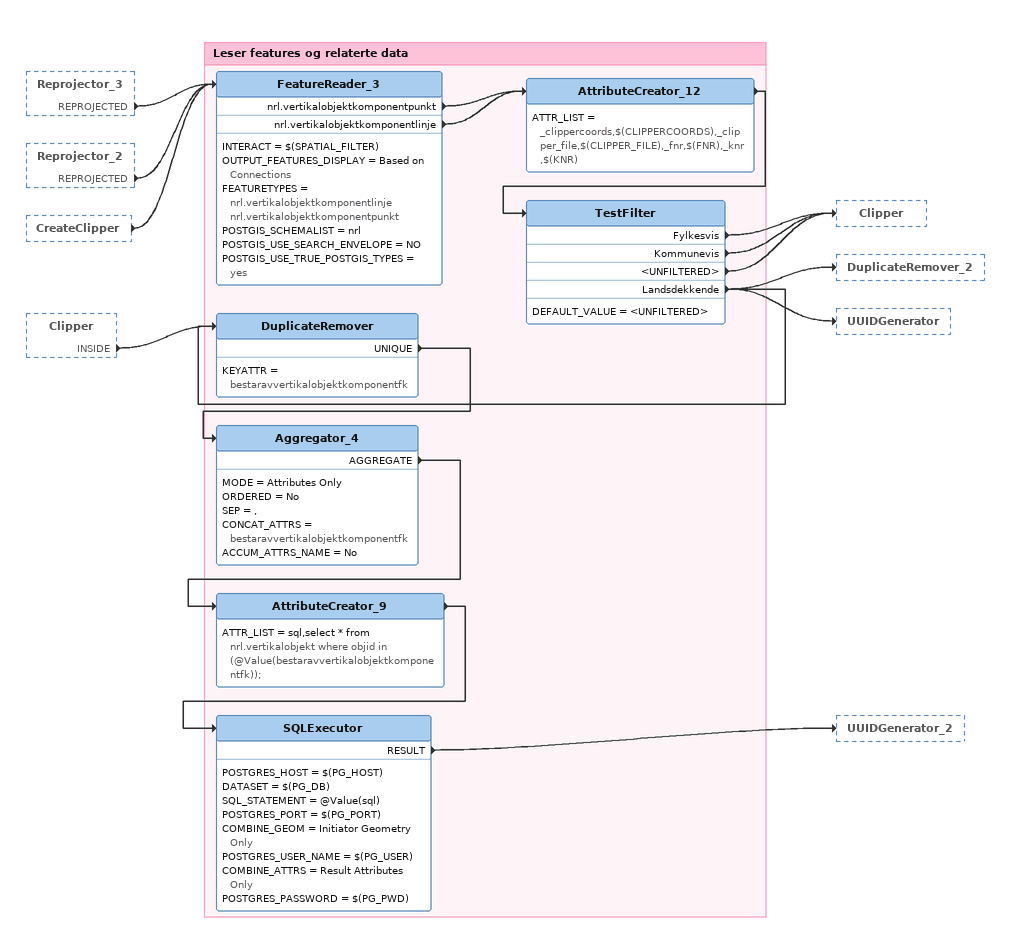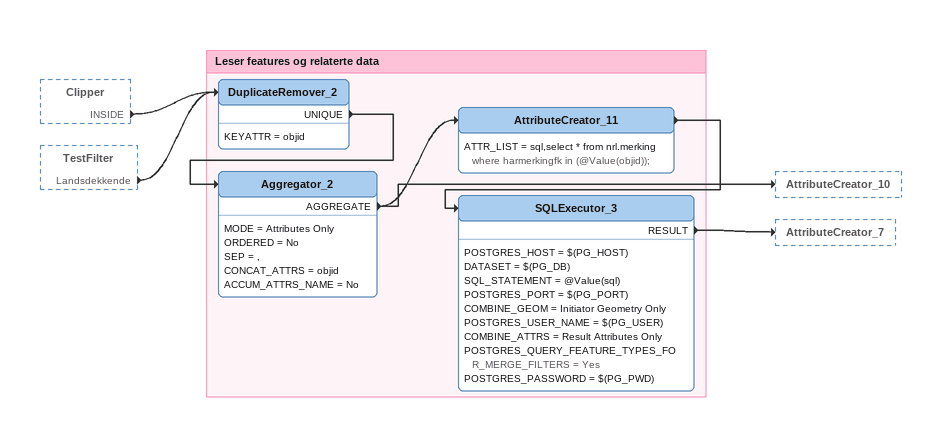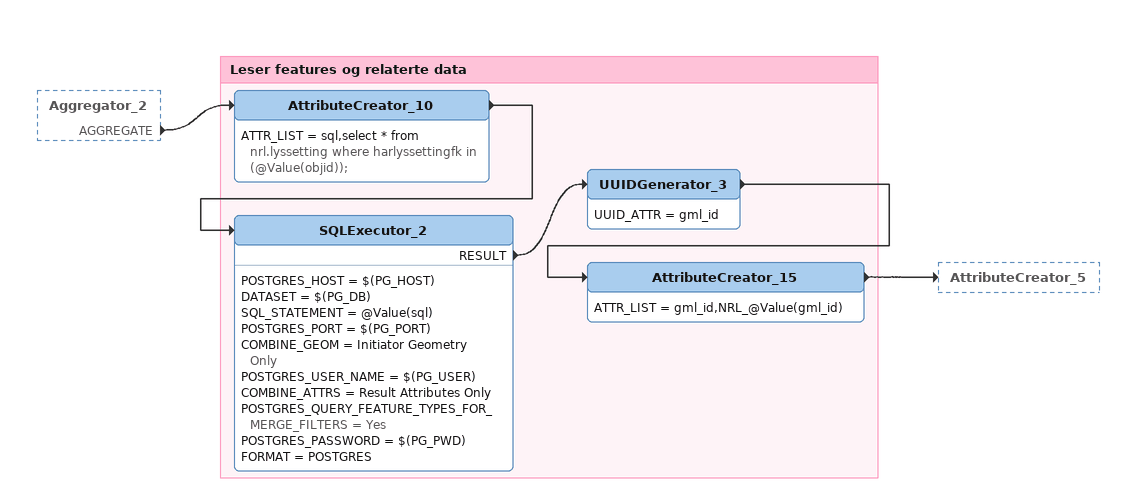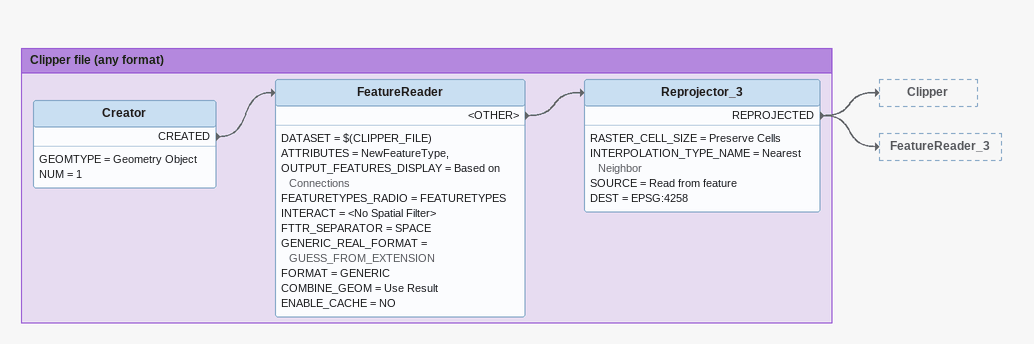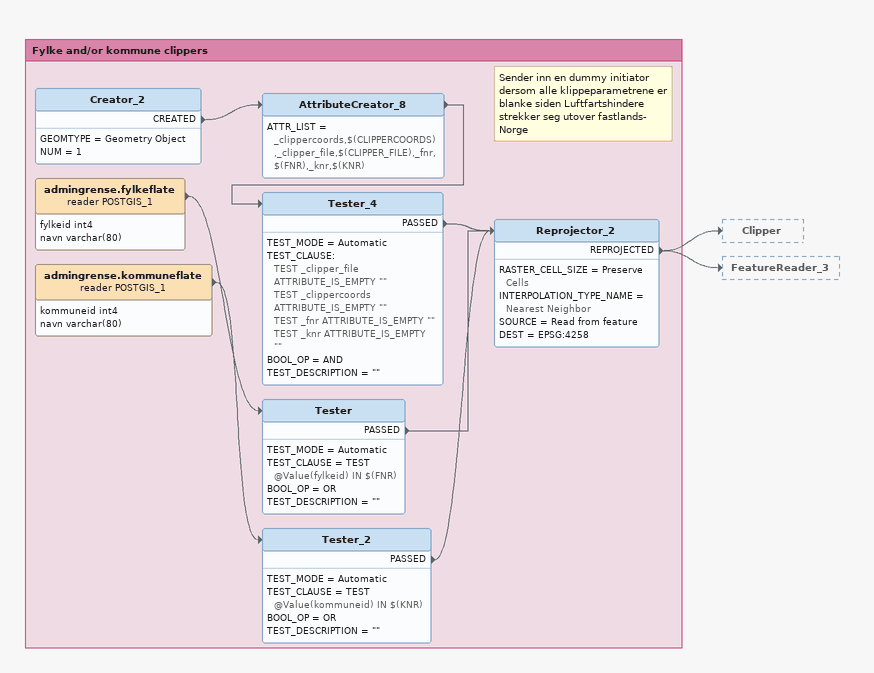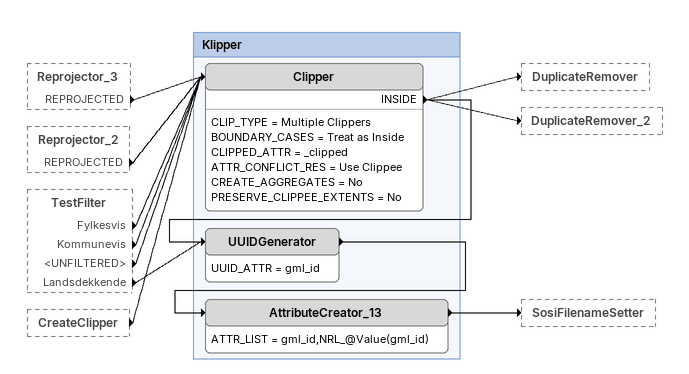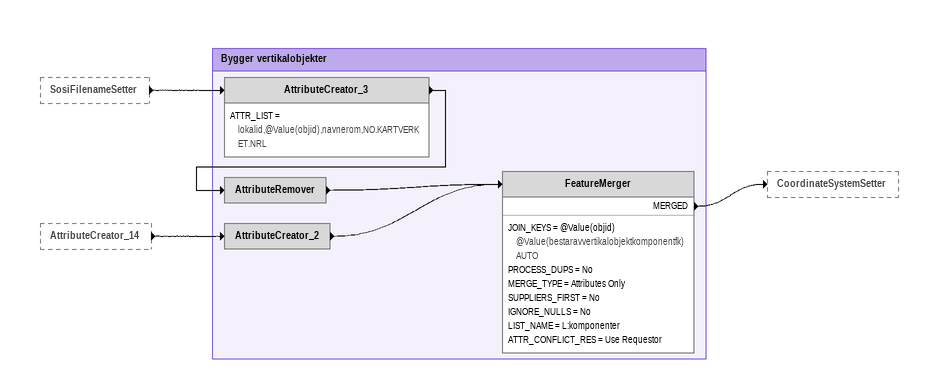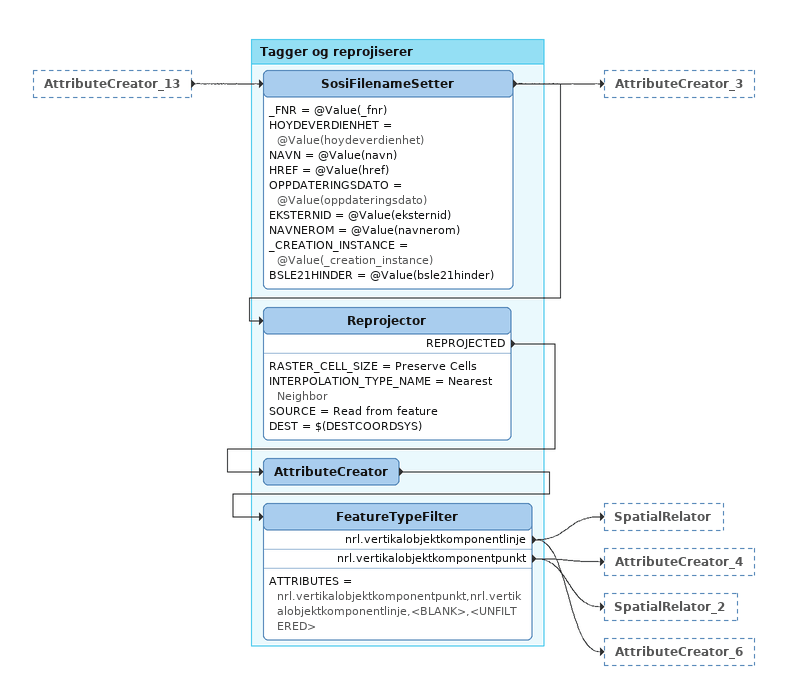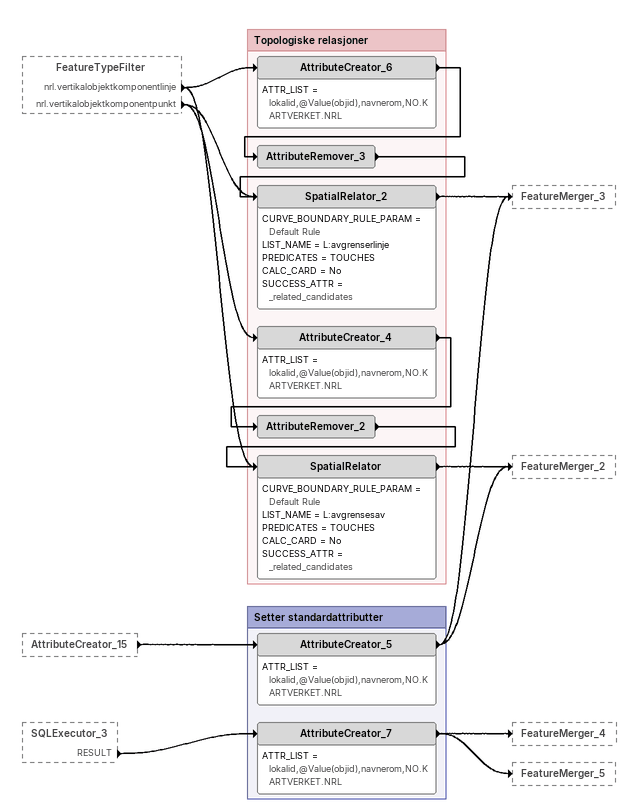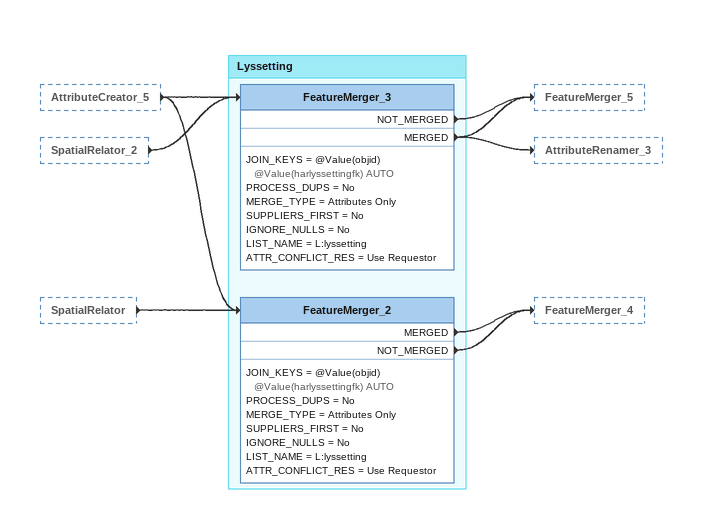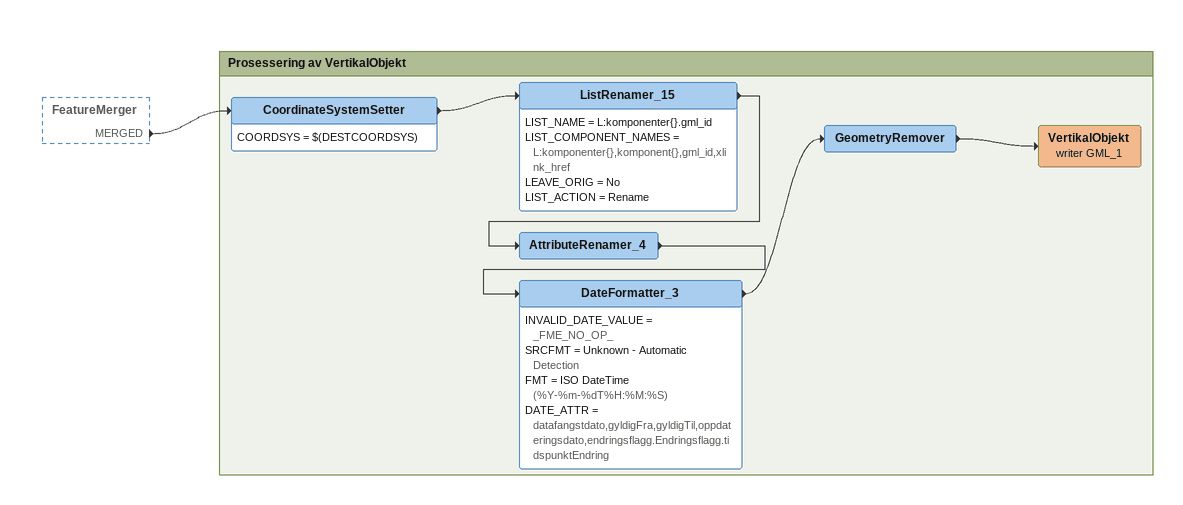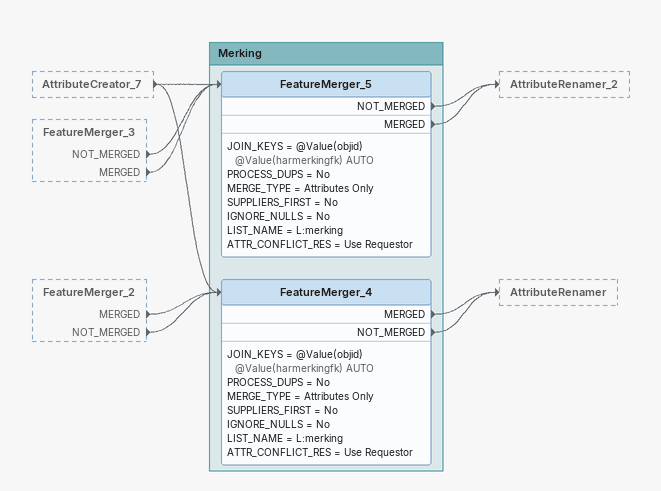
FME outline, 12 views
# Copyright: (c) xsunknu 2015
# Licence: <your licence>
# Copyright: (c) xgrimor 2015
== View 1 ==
Reprojector_3 [outside]
    REPROJECTED -> FeatureReader_3
Reprojector_2 [outside]
    REPROJECTED -> FeatureReader_3
CreateClipper [outside]
    -> FeatureReader_3
Clipper [outside]
    INSIDE -> DuplicateRemover

Bookmark: Leser features og relaterte data
FeatureReader_3
    INTERACT = $(SPATIAL_FILTER)
    OUTPUT_FEATURES_DISPLAY = Based on Connections
    FEATURETYPES = nrl.vertikalobjektkomponentlinje nrl.vertikalobjektkomponentpunkt
    POSTGIS_SCHEMALIST = nrl
    POSTGIS_USE_SEARCH_ENVELOPE = NO
    POSTGIS_USE_TRUE_POSTGIS_TYPES = yes
    nrl.vertikalobjektkomponentpunkt -> AttributeCreator_12
    nrl.vertikalobjektkomponentlinje -> AttributeCreator_12
AttributeCreator_12
    ATTR_LIST = _clippercoords,$(CLIPPERCOORDS),_clipper_file,$(CLIPPER_FILE),_fnr,$(FNR),_knr,$(KNR)
    -> TestFilter
TestFilter
    DEFAULT_VALUE = <UNFILTERED>
    Fylkesvis -> Clipper
    Kommunevis -> Clipper
    <UNFILTERED> -> Clipper
    Landsdekkende -> DuplicateRemover
    Landsdekkende -> DuplicateRemover_2
    Landsdekkende -> UUIDGenerator
DuplicateRemover
    KEYATTR = bestaravvertikalobjektkomponentfk
    UNIQUE -> Aggregator_4
Aggregator_4
    MODE = Attributes Only
    ORDERED = No
    SEP = ,
    CONCAT_ATTRS = bestaravvertikalobjektkomponentfk
    ACCUM_ATTRS_NAME = No
    AGGREGATE -> AttributeCreator_9
AttributeCreator_9
    ATTR_LIST = sql,select * from nrl.vertikalobjekt where objid in (@Value(bestaravvertikalobjektkomponentfk));
    -> SQLExecutor
SQLExecutor
    POSTGRES_HOST = $(PG_HOST)
    DATASET = $(PG_DB)
    SQL_STATEMENT = @Value(sql)
    POSTGRES_PORT = $(PG_PORT)
    COMBINE_GEOM = Initiator Geometry Only
    POSTGRES_USER_NAME = $(PG_USER)
    COMBINE_ATTRS = Result Attributes Only
    POSTGRES_PASSWORD = $(PG_PWD)
    RESULT -> UUIDGenerator_2

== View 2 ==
Clipper [outside]
    INSIDE -> DuplicateRemover_2
TestFilter [outside]
    Landsdekkende -> DuplicateRemover_2

Bookmark: Leser features og relaterte data
DuplicateRemover_2
    KEYATTR = objid
    UNIQUE -> Aggregator_2
Aggregator_2
    MODE = Attributes Only
    ORDERED = No
    SEP = ,
    CONCAT_ATTRS = objid
    ACCUM_ATTRS_NAME = No
    AGGREGATE -> AttributeCreator_10
    AGGREGATE -> AttributeCreator_11
AttributeCreator_11
    ATTR_LIST = sql,select * from nrl.merking where harmerkingfk in (@Value(objid));
    -> SQLExecutor_3
SQLExecutor_3
    POSTGRES_HOST = $(PG_HOST)
    DATASET = $(PG_DB)
    SQL_STATEMENT = @Value(sql)
    POSTGRES_PORT = $(PG_PORT)
    COMBINE_GEOM = Initiator Geometry Only
    POSTGRES_USER_NAME = $(PG_USER)
    COMBINE_ATTRS = Result Attributes Only
    POSTGRES_QUERY_FEATURE_TYPES_FOR_MERGE_FILTERS = Yes
    POSTGRES_PASSWORD = $(PG_PWD)
    RESULT -> AttributeCreator_7

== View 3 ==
Aggregator_2 [outside]
    AGGREGATE -> AttributeCreator_10

Bookmark: Leser features og relaterte data
AttributeCreator_10
    ATTR_LIST = sql,select * from nrl.lyssetting where harlyssettingfk in (@Value(objid));
    -> SQLExecutor_2
SQLExecutor_2
    POSTGRES_HOST = $(PG_HOST)
    DATASET = $(PG_DB)
    SQL_STATEMENT = @Value(sql)
    POSTGRES_PORT = $(PG_PORT)
    COMBINE_GEOM = Initiator Geometry Only
    POSTGRES_USER_NAME = $(PG_USER)
    COMBINE_ATTRS = Result Attributes Only
    POSTGRES_QUERY_FEATURE_TYPES_FOR_MERGE_FILTERS = Yes
    POSTGRES_PASSWORD = $(PG_PWD)
    FORMAT = POSTGRES
    RESULT -> UUIDGenerator_3
UUIDGenerator_3
    UUID_ATTR = gml_id
    -> AttributeCreator_15
AttributeCreator_15
    ATTR_LIST = gml_id,NRL_@Value(gml_id)
    -> AttributeCreator_5

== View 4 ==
Bookmark: Clipper file (any format)
Creator
    GEOMTYPE = Geometry Object
    NUM = 1
    CREATED -> FeatureReader
FeatureReader
    DATASET = $(CLIPPER_FILE)
    ATTRIBUTES = NewFeatureType,
    OUTPUT_FEATURES_DISPLAY = Based on Connections
    FEATURETYPES_RADIO = FEATURETYPES
    INTERACT = <No Spatial Filter>
    FTTR_SEPARATOR = SPACE
    GENERIC_REAL_FORMAT = GUESS_FROM_EXTENSION
    FORMAT = GENERIC
    COMBINE_GEOM = Use Result
    ENABLE_CACHE = NO
    <OTHER> -> Reprojector_3
Reprojector_3
    RASTER_CELL_SIZE = Preserve Cells
    INTERPOLATION_TYPE_NAME = Nearest Neighbor
    SOURCE = Read from feature
    DEST = EPSG:4258
    REPROJECTED -> Clipper
    REPROJECTED -> FeatureReader_3

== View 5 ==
Bookmark: Fylke and/or kommune clippers
Creator_2
    GEOMTYPE = Geometry Object
    NUM = 1
    CREATED -> AttributeCreator_8
AttributeCreator_8
    ATTR_LIST = _clippercoords,$(CLIPPERCOORDS),_clipper_file,$(CLIPPER_FILE),_fnr,$(FNR),_knr,$(KNR)
    -> Tester_4
Note: Sender inn en dummy initiator / dersom alle klippeparametrene er / blanke siden Luftfartshindere / strekker seg utover fastlands- / Norge
Tester_4
    TEST_MODE = Automatic
    TEST_CLAUSE:
      TEST _clipper_file ATTRIBUTE_IS_EMPTY ""
      TEST _clippercoords ATTRIBUTE_IS_EMPTY ""
      TEST _fnr ATTRIBUTE_IS_EMPTY ""
      TEST _knr ATTRIBUTE_IS_EMPTY ""
    BOOL_OP = AND
    TEST_DESCRIPTION = ""
    PASSED -> Reprojector_2
admingrense.fylkeflate (reader POSTGIS_1)
    attributes: fylkeid int4, navn varchar(80)
    -> Tester
Tester
    TEST_MODE = Automatic
    TEST_CLAUSE = TEST @Value(fylkeid) IN $(FNR)
    BOOL_OP = OR
    TEST_DESCRIPTION = ""
    PASSED -> Reprojector_2
admingrense.kommuneflate (reader POSTGIS_1)
    attributes: kommuneid int4, navn varchar(80)
    -> Tester_2
Tester_2
    TEST_MODE = Automatic
    TEST_CLAUSE = TEST @Value(kommuneid) IN $(KNR)
    BOOL_OP = OR
    TEST_DESCRIPTION = ""
    PASSED -> Reprojector_2
Reprojector_2
    RASTER_CELL_SIZE = Preserve Cells
    INTERPOLATION_TYPE_NAME = Nearest Neighbor
    SOURCE = Read from feature
    DEST = EPSG:4258
    REPROJECTED -> Clipper
    REPROJECTED -> FeatureReader_3

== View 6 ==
Reprojector_3 [outside]
    REPROJECTED -> Clipper
Reprojector_2 [outside]
    REPROJECTED -> Clipper
TestFilter [outside]
    Fylkesvis -> Clipper
    Kommunevis -> Clipper
    <UNFILTERED> -> Clipper
    Landsdekkende -> UUIDGenerator
CreateClipper [outside]
    -> Clipper

Bookmark: Klipper
Clipper
    CLIP_TYPE = Multiple Clippers
    BOUNDARY_CASES = Treat as Inside
    CLIPPED_ATTR = _clipped
    ATTR_CONFLICT_RES = Use Clippee
    CREATE_AGGREGATES = No
    PRESERVE_CLIPPEE_EXTENTS = No
    INSIDE -> DuplicateRemover
    INSIDE -> DuplicateRemover_2
    INSIDE -> UUIDGenerator
UUIDGenerator
    UUID_ATTR = gml_id
    -> AttributeCreator_13
AttributeCreator_13
    ATTR_LIST = gml_id,NRL_@Value(gml_id)
    -> SosiFilenameSetter

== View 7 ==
SosiFilenameSetter [outside]
    -> AttributeCreator_3
AttributeCreator_14 [outside]
    -> AttributeCreator_2

Bookmark: Bygger vertikalobjekter
AttributeCreator_3
    ATTR_LIST = lokalid,@Value(objid),navnerom,NO.KARTVERKET.NRL
    -> AttributeRemover
AttributeRemover
    -> FeatureMerger
AttributeCreator_2
    -> FeatureMerger
FeatureMerger
    JOIN_KEYS = @Value(objid) @Value(bestaravvertikalobjektkomponentfk) AUTO
    PROCESS_DUPS = No
    MERGE_TYPE = Attributes Only
    SUPPLIERS_FIRST = No
    IGNORE_NULLS = No
    LIST_NAME = L:komponenter
    ATTR_CONFLICT_RES = Use Requestor
    MERGED -> CoordinateSystemSetter

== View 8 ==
AttributeCreator_13 [outside]
    -> SosiFilenameSetter

Bookmark: Tagger og reprojiserer
SosiFilenameSetter
    _FNR = @Value(_fnr)
    HOYDEVERDIENHET = @Value(hoydeverdienhet)
    NAVN = @Value(navn)
    HREF = @Value(href)
    OPPDATERINGSDATO = @Value(oppdateringsdato)
    EKSTERNID = @Value(eksternid)
    NAVNEROM = @Value(navnerom)
    _CREATION_INSTANCE = @Value(_creation_instance)
    BSLE21HINDER = @Value(bsle21hinder)
    -> AttributeCreator_3
    -> Reprojector
Reprojector
    RASTER_CELL_SIZE = Preserve Cells
    INTERPOLATION_TYPE_NAME = Nearest Neighbor
    SOURCE = Read from feature
    DEST = $(DESTCOORDSYS)
    REPROJECTED -> AttributeCreator
AttributeCreator
    -> FeatureTypeFilter
FeatureTypeFilter
    ATTRIBUTES = nrl.vertikalobjektkomponentpunkt,nrl.vertikalobjektkomponentlinje,<BLANK>,<UNFILTERED>
    nrl.vertikalobjektkomponentlinje -> SpatialRelator
    nrl.vertikalobjektkomponentpunkt -> AttributeCreator_4
    nrl.vertikalobjektkomponentpunkt -> SpatialRelator_2
    nrl.vertikalobjektkomponentlinje -> AttributeCreator_6

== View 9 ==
FeatureTypeFilter [outside]
    nrl.vertikalobjektkomponentlinje -> SpatialRelator
    nrl.vertikalobjektkomponentpunkt -> AttributeCreator_4
    nrl.vertikalobjektkomponentpunkt -> SpatialRelator_2
    nrl.vertikalobjektkomponentlinje -> AttributeCreator_6
AttributeCreator_15 [outside]
    -> AttributeCreator_5
SQLExecutor_3 [outside]
    RESULT -> AttributeCreator_7

Bookmark: Topologiske relasjoner
AttributeCreator_6
    ATTR_LIST = lokalid,@Value(objid),navnerom,NO.KARTVERKET.NRL
    -> AttributeRemover_3
AttributeRemover_3
    -> SpatialRelator_2
SpatialRelator_2
    CURVE_BOUNDARY_RULE_PARAM = Default Rule
    LIST_NAME = L:avgrenserlinje
    PREDICATES = TOUCHES
    CALC_CARD = No
    SUCCESS_ATTR = _related_candidates
    -> FeatureMerger_3
AttributeCreator_4
    ATTR_LIST = lokalid,@Value(objid),navnerom,NO.KARTVERKET.NRL
    -> AttributeRemover_2
AttributeRemover_2
    -> SpatialRelator
SpatialRelator
    CURVE_BOUNDARY_RULE_PARAM = Default Rule
    LIST_NAME = L:avgrensesav
    PREDICATES = TOUCHES
    CALC_CARD = No
    SUCCESS_ATTR = _related_candidates
    -> FeatureMerger_2

Bookmark: Setter standardattributter
AttributeCreator_7
    ATTR_LIST = lokalid,@Value(objid),navnerom,NO.KARTVERKET.NRL
    -> FeatureMerger_4
    -> FeatureMerger_5
AttributeCreator_5
    ATTR_LIST = lokalid,@Value(objid),navnerom,NO.KARTVERKET.NRL
    -> FeatureMerger_2
    -> FeatureMerger_3

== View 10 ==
AttributeCreator_5 [outside]
    -> FeatureMerger_2
    -> FeatureMerger_3
SpatialRelator_2 [outside]
    -> FeatureMerger_3
SpatialRelator [outside]
    -> FeatureMerger_2

Bookmark: Lyssetting
FeatureMerger_3
    JOIN_KEYS = @Value(objid) @Value(harlyssettingfk) AUTO
    PROCESS_DUPS = No
    MERGE_TYPE = Attributes Only
    SUPPLIERS_FIRST = No
    IGNORE_NULLS = No
    LIST_NAME = L:lyssetting
    ATTR_CONFLICT_RES = Use Requestor
    NOT_MERGED -> FeatureMerger_5
    MERGED -> AttributeRenamer_3
    MERGED -> FeatureMerger_5
FeatureMerger_2
    JOIN_KEYS = @Value(objid) @Value(harlyssettingfk) AUTO
    PROCESS_DUPS = No
    MERGE_TYPE = Attributes Only
    SUPPLIERS_FIRST = No
    IGNORE_NULLS = No
    LIST_NAME = L:lyssetting
    ATTR_CONFLICT_RES = Use Requestor
    MERGED -> FeatureMerger_4
    NOT_MERGED -> FeatureMerger_4

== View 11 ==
FeatureMerger [outside]
    MERGED -> CoordinateSystemSetter

Bookmark: Prosessering av VertikalObjekt
CoordinateSystemSetter
    COORDSYS = $(DESTCOORDSYS)
    -> ListRenamer_15
ListRenamer_15
    LIST_NAME = L:komponenter{}.gml_id
    LIST_COMPONENT_NAMES = L:komponenter{},komponent{},gml_id,xlink_href
    LEAVE_ORIG = No
    LIST_ACTION = Rename
    -> AttributeRenamer_4
AttributeRenamer_4
    -> DateFormatter_3
DateFormatter_3
    INVALID_DATE_VALUE = _FME_NO_OP_
    SRCFMT = Unknown - Automatic Detection
    FMT = ISO DateTime (%Y-%m-%dT%H:%M:%S)
    DATE_ATTR = datafangstdato,gyldigFra,gyldigTil,oppdateringsdato,endringsflagg.Endringsflagg.tidspunktEndring
    -> GeometryRemover
GeometryRemover
    -> VertikalObjekt (writer GML_1)
VertikalObjekt (writer GML_1)

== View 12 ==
AttributeCreator_7 [outside]
    -> FeatureMerger_4
    -> FeatureMerger_5
FeatureMerger_3 [outside]
    NOT_MERGED -> FeatureMerger_5
    MERGED -> FeatureMerger_5
FeatureMerger_2 [outside]
    MERGED -> FeatureMerger_4
    NOT_MERGED -> FeatureMerger_4

Bookmark: Merking
FeatureMerger_5
    JOIN_KEYS = @Value(objid) @Value(harmerkingfk) AUTO
    PROCESS_DUPS = No
    MERGE_TYPE = Attributes Only
    SUPPLIERS_FIRST = No
    IGNORE_NULLS = No
    LIST_NAME = L:merking
    ATTR_CONFLICT_RES = Use Requestor
    NOT_MERGED -> AttributeRenamer_2
    MERGED -> AttributeRenamer_2
FeatureMerger_4
    JOIN_KEYS = @Value(objid) @Value(harmerkingfk) AUTO
    PROCESS_DUPS = No
    MERGE_TYPE = Attributes Only
    SUPPLIERS_FIRST = No
    IGNORE_NULLS = No
    LIST_NAME = L:merking
    ATTR_CONFLICT_RES = Use Requestor
    MERGED -> AttributeRenamer
    NOT_MERGED -> AttributeRenamer
